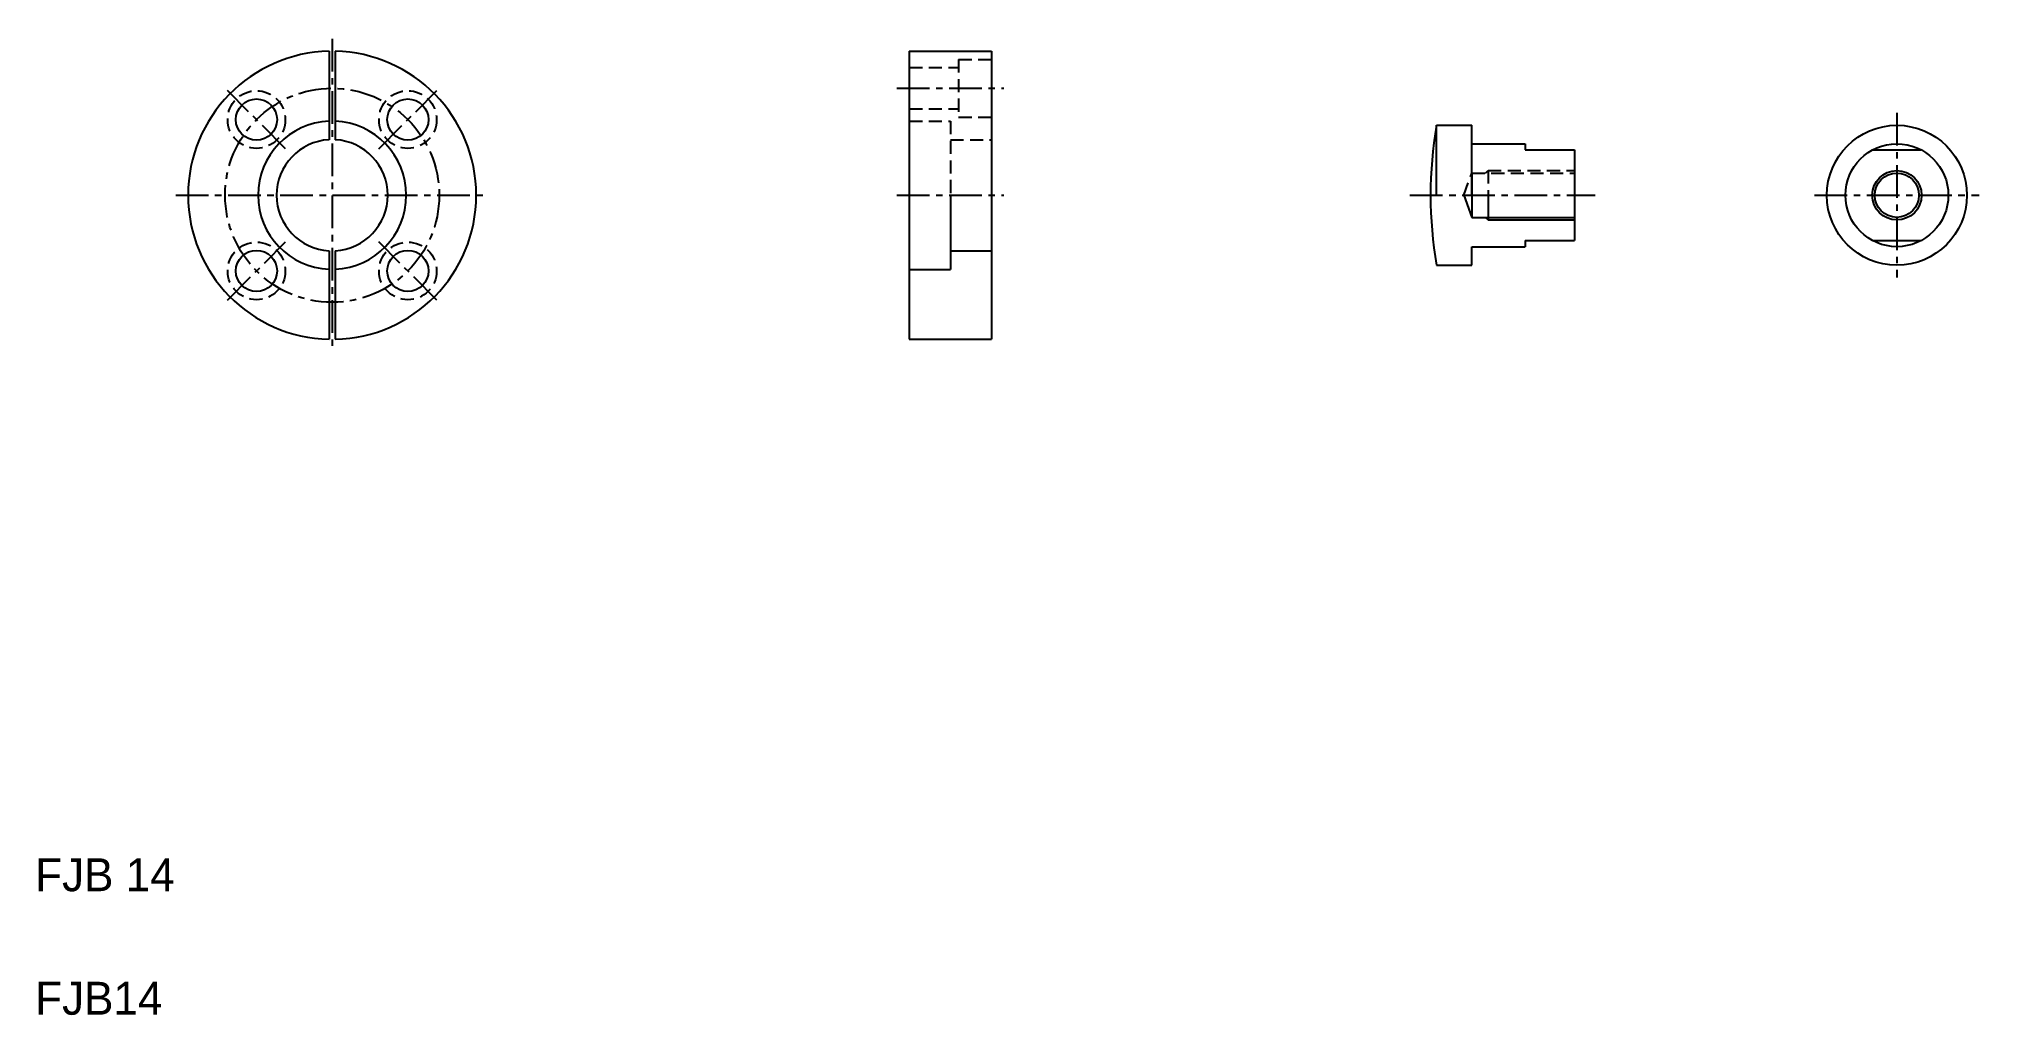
# Model space of a CAD drawing. Extents: x 21 to 492, y 20 to 257.
import ezdxf

# ---------------------------------------------------------------- set-up
doc = ezdxf.new("R2010")
doc.units = 0
doc.header["$LTSCALE"] = 0.25
doc.linetypes.add('CENTER', pattern=[50.8, 31.75, -6.35, 6.35, -6.35])
doc.linetypes.add('DASHED', pattern=[19.05, 12.7, -6.35])
doc.layers.get('0').update_dxf_attribs({"linetype": 'CONTINUOUS'})
doc.layers.add('CENTER', color=1, linetype='CENTER')

msp = doc.modelspace()

# ---------------------------------------------------------------- linework, layer by layer
for p, q in [((91.400518, 254.063393), (91.400518, 232.55058)), ((92.900518, 254.063393), (92.900518, 232.55058)), ((232.360759, 254.071429), (232.360759, 184.071428)), ((232.360759, 254.071429), (252.360759, 254.071429)), ((252.360759, 254.071429), (252.360759, 184.071428)), ((232.360759, 236.571429), (232.360759, 236.571529)), ((360.467666, 219.071429), (360.467666, 236.071429)), ((360.467666, 236.071429), (369.012074, 236.071429)), ((369.012074, 219.071429), (369.012074, 236.071429)), ((369.012074, 231.571429), (382.012074, 231.571429)), ((382.012074, 231.571429), (382.012074, 230.071429)), ((382.012074, 230.071429), (394.012074, 230.071429)), ((394.012074, 230.071429), (394.012074, 208.071428)), ((466.366181, 230.071429), (478.240523, 230.071429)), ((369.012074, 224.446429), (369.012074, 219.071429)), ((232.360759, 219.071429), (232.360859, 219.071429)), ((242.360759, 219.071429), (242.360759, 201.071428)), ((367.055735, 219.07143), (369.012074, 213.69643)), ((369.012074, 219.071429), (369.012074, 213.696429)), ((373.012074, 219.071429), (373.012074, 213.071429)), ((369.012074, 213.696429), (394.012074, 213.696429)), ((382.012074, 208.071428), (394.012074, 208.071428)), ((382.012074, 208.071428), (382.012074, 206.571428)), ((466.366181, 208.071428), (478.240523, 208.071428)), ((91.400518, 205.592278), (91.400518, 184.079465)), ((92.900518, 205.592278), (92.900518, 184.079465)), ((242.360759, 205.571428), (252.360759, 205.571428)), ((369.012074, 206.571428), (382.012074, 206.571428)), ((369.012074, 202.071428), (369.012074, 206.571428)), ((232.360759, 201.071428), (242.360759, 201.071428)), ((360.467666, 202.071428), (369.012074, 202.071428)), ((232.360759, 184.071428), (252.360759, 184.071428))]:
    msp.add_line(p, q)
at = {"color": 3, "linetype": 'DASHED'}
for p, q in [((232.360759, 250.071429), (244.360759, 250.071429)), ((244.360759, 252.071429), (252.360759, 252.071429)), ((244.360759, 252.071429), (244.360759, 238.071429)), ((232.360759, 240.071429), (244.360759, 240.071429)), ((232.360759, 237.071429), (242.360759, 237.071429)), ((242.360759, 237.071429), (242.360759, 219.071429)), ((244.360759, 238.071429), (252.360759, 238.071429)), ((242.360759, 232.571429), (252.360759, 232.571429)), ((367.055735, 219.071428), (369.012074, 224.446428)), ((369.012074, 224.446429), (394.012074, 224.446429)), ((372.387074, 224.446429), (373.012074, 225.07143)), ((373.012074, 225.071429), (373.012074, 219.071429)), ((373.012074, 225.071429), (394.012074, 225.071429))]:
    msp.add_line(p, q, dxfattribs=at)
at = {"color": 3}
for p, q in [((372.387074, 213.696428), (373.012074, 213.071428)), ((373.012074, 213.071429), (394.012074, 213.071429))]:
    msp.add_line(p, q, dxfattribs=at)
at = {"color": 3, "linetype": 'DASHED'}
for centre in [(73.765747, 237.456206), (110.535291, 237.456206), (73.765747, 200.686651), (110.535291, 200.686651)]:
    msp.add_circle(centre, 7, dxfattribs=at)
for centre, radius in [((73.765747, 237.456206), 5), ((110.535291, 237.456206), 5), ((472.303353, 219.071429), 17), ((472.303353, 219.071429), 12.5), ((472.303353, 219.071429), 5.375), ((73.765747, 200.686651), 5), ((110.535291, 200.686651), 5)]:
    msp.add_circle(centre, radius)
at = {"color": 3}
msp.add_circle((472.303353, 219.071429), 6, dxfattribs=at)
for centre, radius, start, end in [((92.150518, 219.071429), 35.000001, 91.227861, 268.772139), ((92.150518, 219.071429), 35.000001, 271.227861, 88.772139), ((92.150518, 219.071429), 18, 92.388015, 267.611985), ((92.150518, 219.071429), 18, 272.388015, 87.611985), ((459.012075, 219.071429), 100.000002, 170.21218, 189.78782), ((92.150518, 219.071429), 13.5, 93.184738, 266.815262), ((92.150518, 219.071429), 13.5, 273.184738, 86.815262)]:
    msp.add_arc(centre, radius, start, end)
at = {"layer": 'CENTER', "color": 1, "linetype": 'CENTER'}
for p, q in [((92.150518, 257.071429), (92.150518, 181.071428)), ((92.150518, 257.071429), (92.150518, 181.071428)), ((80.836804, 230.38514), (66.694667, 244.527276)), ((103.464223, 230.385137), (117.606363, 244.527274)), ((229.360759, 245.071429), (255.360759, 245.071429)), ((472.303353, 239.071429), (472.303353, 199.071428)), ((54.150517, 219.071429), (130.150518, 219.071429)), ((229.360759, 219.071429), (255.360759, 219.071429)), ((354.012073, 219.071429), (399.012074, 219.071429)), ((452.303352, 219.071429), (492.303353, 219.071429)), ((66.694667, 193.615581), (80.836804, 207.757717)), ((117.606363, 193.615583), (103.464223, 207.75772))]:
    msp.add_line(p, q, dxfattribs=at)
msp.add_circle((92.150518, 219.071429), 26.000001, dxfattribs=at)

# ---------------------------------------------------------------- texts
for s, p in [('FJB 14', (20, 50)), ('FJB14', (20, 20))]:
    msp.add_text(s, height=8).set_placement(p)

doc.saveas('drawing.dxf')
